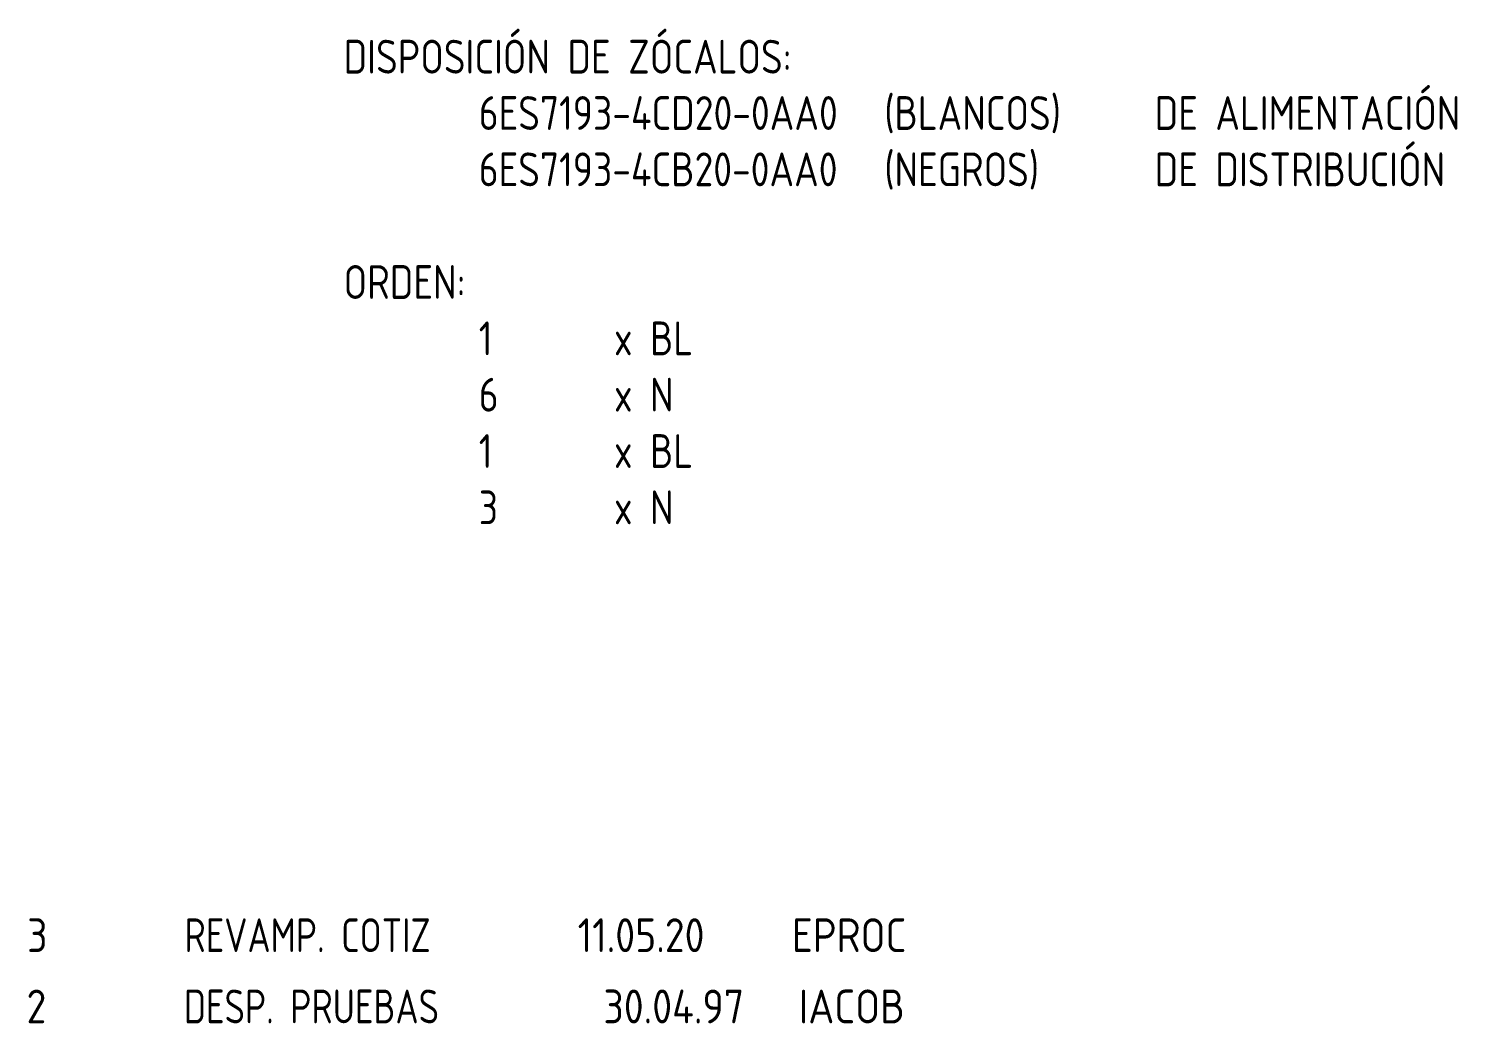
# Model space of a CAD drawing. Extents: x 10 to 879, y 6 to 221.
# Drawn here: x 477.4 to 562, y 13.8 to 72.7 of the extents above; entities that cross this region are included whole.
import ezdxf

# ---------------------------------------------------------------- set-up
doc = ezdxf.new("R2010")
doc.units = 0
doc.header["$LTSCALE"] = 5
doc.header["$MEASUREMENT"] = 0
doc.layers.get('0').update_dxf_attribs({"linetype": 'CONTINUOUS'})
doc.styles.add('DIN', font='DIN.shx', dxfattribs={"width": 0.85})

# ---------------------------------------------------------------- blocks, each defined once
blk = doc.blocks.new('REV2')
at = {"color": 3, "style": 'DIN'}
for s, width, p in [('2', 0.9, (12.45, 13.791)), ('DESP. PRUEBAS', 0.8, (21.762, 13.791)), ('30.04.97', 0.9, (46.592, 13.791)), ('IACOB', 0.9, (58.161, 13.791))]:
    blk.add_text(s, height=2, dxfattribs=dict(at, width=width)).set_placement(p)

msp = doc.modelspace()

# ---------------------------------------------------------------- block references
at = {"linetype": 'Continuous'}
msp.add_blockref('REV2', (464.867, 0), dxfattribs=at)

# ---------------------------------------------------------------- texts
at = {"color": 3, "style": 'DIN'}
for s, width, p in [('3', 0.9, (477.353, 18.008)), ('REVAMP. COTIZ', 0.8, (486.665, 18.008)), ('11.05.20', 0.9, (509.938, 18.008)), ('EPROC', 0.9, (522.619, 18.008))]:
    msp.add_text(s, height=2, dxfattribs=dict(at, width=width)).set_placement(p)
at = {"linetype": 'Continuous', "insert": (496.084, 71.998), "char_height": 2, "attachment_point": 1, "style": 'DIN'}
msp.add_mtext_dynamic_manual_height_columns('DISPOSICIÓN DE ZÓCALOS:\\P^I6ES7193-4CD20-0AA0^I(BLANCOS)^IDE ALIMENTACIÓN\\P^I6ES7193-4CB20-0AA0^I(NEGROS)^IDE DISTRIBUCIÓN^I\\P\\PORDEN:\\P^I1 ^Ix BL\\P^I6^Ix N\\P^I1^Ix BL\\P^I3^Ix N\\P\\P^I', width=103.05107, gutter_width=50, heights=[0], dxfattribs=at)

doc.saveas('drawing.dxf')
